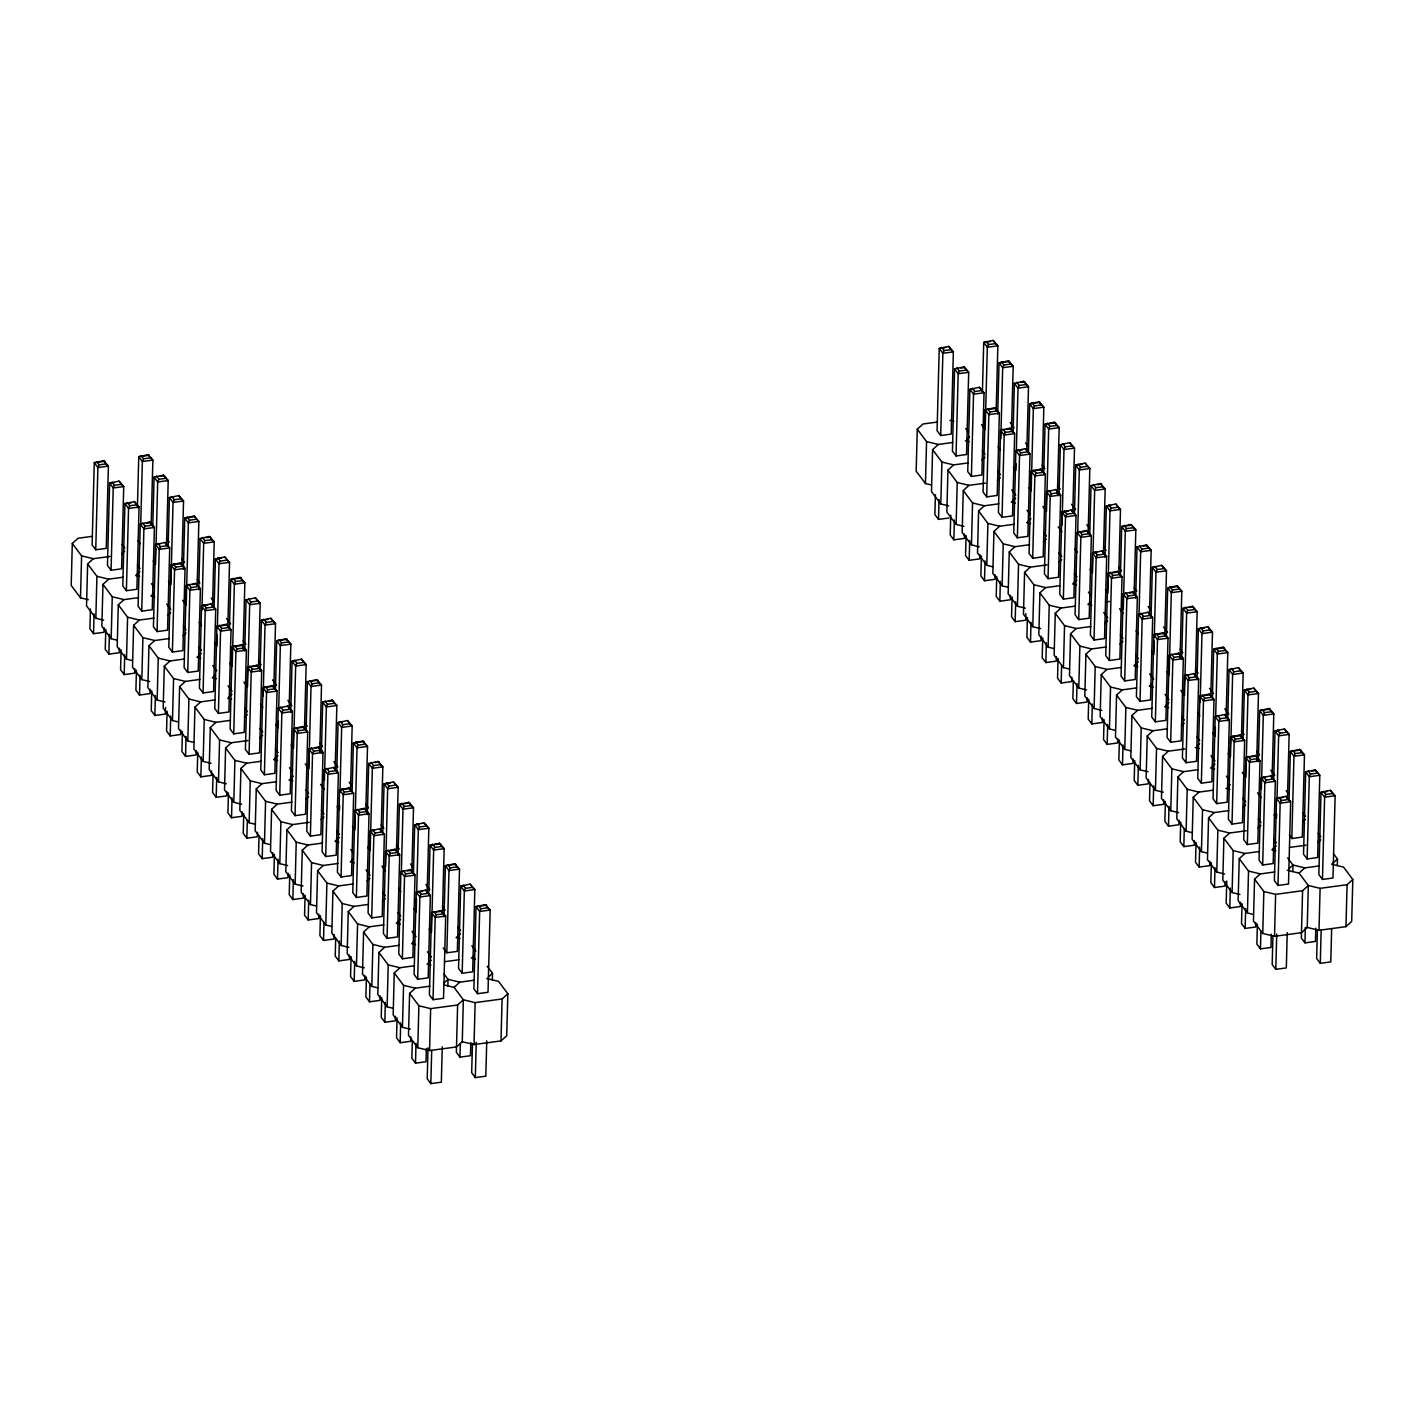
<?xml version="1.0" encoding="UTF-8"?>
<svg xmlns="http://www.w3.org/2000/svg" width="1424" height="1424" viewBox="0 0 1424 1424"><rect width="100%" height="100%" fill="white"/><g stroke="black" fill="none" stroke-linecap="round" stroke-linejoin="round"><path stroke-width="1.5" d="M92.56 536.296L78.035 538.254L72.304 543.47L71.2 585.424L80.492 597.813L88.341 599.718M80.492 597.813L81.595 555.876L72.304 543.47M109.951 556.464L93.361 558.706L87.629 563.922L86.526 605.859L95.835 618.265L103.667 620.152M90.442 608.974L89.926 628.856L93.539 633.68L104.041 632.256L104.166 627.842M93.539 633.68L94.055 613.815M95.746 549.789L97.9 467.535L99.093 464.847L106.088 463.904L108.402 466.129L106.248 548.365L95.746 549.789L92.115 544.947L94.269 462.711L103.667 460.682L108.402 466.129L97.9 467.535L94.269 462.711L104.771 461.287M95.835 618.265L96.921 576.311L87.629 563.922M123.212 577.201L108.705 579.159L102.955 584.374L101.869 626.311L111.161 638.717L117.053 640.141M105.768 629.426L105.251 649.308L108.883 654.132L119.385 652.708L119.491 648.294M108.883 654.132L109.399 634.267M111.072 570.241L113.226 487.987L114.418 485.299L121.414 484.356L123.728 486.581L121.574 568.817L111.072 570.241L107.459 565.399L109.612 483.163L119.011 481.134L123.728 486.581L113.226 487.987L109.612 483.163L113.813 482.594M111.161 638.717L112.265 596.763L102.955 584.374M138.555 597.653L124.03 599.611L118.299 604.826L117.195 646.763L126.487 659.17L132.379 660.594M121.111 649.878L120.577 669.761L124.208 674.584L134.71 673.16L134.835 668.746M124.208 674.584L124.725 654.72M126.398 590.693L128.552 508.439L129.744 505.751L136.757 504.808L139.054 507.015L136.9 589.269L126.398 590.693L122.784 585.851L124.938 503.615L134.337 501.586L139.054 507.015L128.552 508.439L124.938 503.615L131.239 502.761M126.487 659.17L127.59 617.215L118.299 604.826M153.881 618.105L139.356 620.063L133.625 625.278L132.521 667.215L141.813 679.622L149.662 681.509M137.398 507.816L138.751 456.695L148.149 454.665L152.866 460.112L151.175 524.566M136.437 670.33L135.921 690.213L139.534 695.037L150.036 693.613L150.161 689.198M140.264 524.068L138.11 606.304L141.741 611.145L152.243 609.721L154.397 527.467L149.662 522.038L140.264 524.068L143.895 528.891L141.741 611.145M140.745 523.765L142.364 461.536L143.557 458.831L150.552 457.887L152.866 460.112L142.364 461.536L138.751 456.695L149.253 455.271M139.534 695.037L140.05 675.172M141.813 679.622L142.916 637.667L133.625 625.278M169.207 638.557L154.7 640.515L148.95 645.731L147.865 687.667L157.156 700.074L165.006 701.961M152.795 526.043L154.077 477.147L163.475 475.118L168.21 480.564L166.519 545.018M151.763 690.782L151.247 710.647L154.878 715.489L165.38 714.065L165.54 707.443M155.946 548.667L155.536 564.224L153.133 561.003M156.07 544.217L157.69 481.971L158.883 479.283L165.896 478.339L168.21 480.564L157.69 481.971L154.077 477.147M154.878 715.489L155.394 695.624M157.067 631.597L159.221 549.344L160.414 546.656L167.409 545.712L169.723 547.92L167.569 630.173L157.067 631.597L153.436 626.756L155.59 544.52L165.006 542.491L169.723 547.92L159.221 549.344L155.59 544.52L159.808 543.95M157.156 700.074L158.26 658.119L148.95 645.731M184.55 659.009L170.026 660.967L164.294 666.165L163.19 708.12L172.482 720.526L178.374 721.95M168.121 546.496L169.403 497.599L178.801 495.57L183.536 501.017L181.845 565.47M167.106 711.235L166.572 731.099L170.204 735.941L180.706 734.517L180.83 730.103M170.204 735.941L170.72 716.058M172.393 652.05L174.547 569.796L175.739 567.108L182.753 566.165L185.049 568.372L182.895 650.626L172.393 652.05L168.78 647.208L170.933 564.972L180.332 562.943L185.049 568.372L174.547 569.796L170.933 564.972L181.435 563.548M172.482 720.526L173.586 678.572L164.294 666.165M199.876 679.444L185.351 681.42L179.62 686.617L178.516 728.572L187.808 740.978L193.7 742.385M183.393 569.173L184.746 518.051L194.145 516.022L198.862 521.469L197.171 585.923M182.432 731.687L181.916 751.552L185.529 756.393L196.031 754.969L196.156 750.555M186.259 585.424L184.105 667.66L187.737 672.484L198.239 671.078L200.392 588.824L195.658 583.395L186.259 585.424L189.89 590.248L187.737 672.484M186.259 602.904L188.36 522.875L189.552 520.187L196.548 519.244L198.862 521.469L188.36 522.875L184.746 518.051L193.148 516.912M185.529 756.393L186.046 736.511M187.808 740.978L188.911 699.024L179.62 686.617M215.202 699.896L200.695 701.872L194.946 707.069L193.86 749.024L203.151 761.431L211.001 763.317M198.737 589.625L200.072 538.503L209.47 536.474L214.205 541.903L212.514 606.375M197.758 752.139L197.242 772.004L200.855 776.845L211.375 775.421L211.482 771.007M201.941 610.024L203.685 543.327L204.878 540.639L211.891 539.696L214.205 541.903L203.685 543.327L200.072 538.503M200.855 776.845L201.389 756.963M203.062 692.936L205.216 610.7L206.409 608.012L213.404 607.051L215.718 609.276L213.564 691.53L203.062 692.936L199.431 688.112L201.585 605.876L211.001 603.829L215.718 609.276L205.216 610.7L201.585 605.876L207.904 605.022M203.151 761.431L204.237 719.476L194.946 707.069M230.528 720.348L216.021 722.324L210.289 727.522L209.186 769.476L218.477 781.865L226.327 783.77M214.116 607.852L215.398 558.956L224.796 556.926L229.531 562.355L227.84 626.827M213.03 774.798L212.568 792.456L216.199 797.298L226.701 795.874L226.808 791.459M217.16 634.908L216.875 646.033L214.454 642.811M217.338 628.251L219.029 563.779L220.222 561.092L227.217 560.148L229.531 562.355L219.029 563.779L215.398 558.956L221.699 558.101M216.199 797.298L216.715 777.415M218.388 713.388L220.542 631.152L221.735 628.465L228.748 627.503L231.044 629.728L228.89 711.982L218.388 713.388L214.775 708.565L216.929 626.311L226.327 624.282L231.044 629.728L220.542 631.152L216.929 626.311L227.431 624.905M218.477 781.865L219.581 739.928L210.289 727.522M247.936 740.516L231.347 742.776L225.615 747.974L224.511 789.928L233.803 802.317L241.653 804.222M229.46 628.304L230.741 579.408L240.14 577.379L244.857 582.808L243.112 649.504M228.427 793.043L227.911 812.908L231.525 817.732L242.027 816.326L242.151 811.911M231.525 817.732L232.041 797.867M233.732 733.841L235.886 651.605L237.06 648.899L244.074 647.956L246.388 650.181L244.234 732.417L233.732 733.841L230.101 729.017L232.254 646.763L241.653 644.734L246.388 650.181L235.886 651.605L232.254 646.763L242.756 645.357M233.803 802.317L234.907 760.38L225.615 747.974M261.197 761.253L246.672 763.211L240.941 768.426L239.837 810.381L249.147 822.769L255.021 824.193M244.732 650.982L246.067 599.86L255.466 597.831L260.183 603.26L258.509 667.731M243.753 813.496L243.237 833.36L246.85 838.184L257.37 836.778L257.477 832.364M246.85 838.184L247.313 820.527M249.058 754.293L251.211 672.057L252.404 669.351L259.399 668.408L261.713 670.633L259.56 752.869L249.058 754.293L245.426 749.469L247.58 667.215L256.996 665.186L261.713 670.633L251.211 672.057L247.58 667.215L258.1 665.809M249.147 822.769L250.232 780.833L240.941 768.426M276.523 781.705L262.016 783.663L256.267 788.878L255.181 830.833L264.472 843.222L270.364 844.646M260.058 671.434L261.393 620.312L270.791 618.283L275.526 623.712L273.835 688.184M259.026 836.155L258.563 853.813L262.194 858.636L272.696 857.23L272.803 852.798M263.155 696.265L265.024 625.136L266.217 622.448L273.212 621.487L275.526 623.712L265.024 625.136L261.393 620.312L267.694 619.458M262.194 858.636L262.71 838.772M264.383 774.745L266.537 692.509L267.73 689.803L274.725 688.86L277.039 691.085L274.885 773.321L264.383 774.745L260.77 769.921L262.924 687.667L272.322 685.638L277.039 691.085L266.537 692.509L262.924 687.667L273.426 686.243M264.472 843.222L265.576 801.285L256.267 788.878M291.867 802.157L277.342 804.115L271.61 809.33L270.507 851.285L279.798 863.674L287.648 865.578M275.455 689.661L276.719 640.764L286.135 638.717L290.852 644.164L289.161 708.636M274.423 854.4L273.906 874.265L277.52 879.089L288.022 877.665L288.146 873.25M278.25 708.12L276.096 790.373L279.709 795.197L290.229 793.773L292.383 711.537L287.648 706.09L278.25 708.12L281.863 712.961L279.709 795.197M278.374 721.167L278.196 727.824L275.775 724.602M278.712 707.817L280.35 645.588L281.543 642.9L288.538 641.939L290.852 644.164L280.35 645.588L276.719 640.764L287.239 639.34M277.52 879.089L278.036 859.224M279.798 863.674L280.902 821.737L271.61 809.33M309.275 822.324L292.668 824.567L286.936 829.783L285.832 871.737L295.142 884.126L302.992 886.031M290.727 712.338L292.062 661.199L301.461 659.17L306.178 664.616L304.505 729.07M289.748 874.852L289.232 894.717L292.846 899.541L303.365 898.117L303.472 893.702M293.575 728.572L291.422 810.826L295.053 815.649L305.555 814.225L307.709 731.989L302.974 726.543L293.575 728.572L297.207 733.413L295.053 815.649M292.846 899.541L293.38 879.676M295.142 884.126L296.228 842.189L286.936 829.783M322.518 843.061L308.011 845.019L302.262 850.235L301.176 892.172L310.468 904.578L316.359 906.002M306.107 730.565L307.388 681.651L316.787 679.622L321.521 685.069L319.777 751.747M305.074 895.287L304.558 915.169L308.189 919.993L318.691 918.569L318.798 914.155M308.919 749.024L306.765 831.26L310.379 836.102L320.881 834.678L323.034 752.442L318.317 746.995L308.919 749.024L312.532 753.848L310.379 836.102M308.189 919.993L308.705 900.128M310.468 904.578L311.571 862.624L302.262 850.235M337.862 863.514L323.337 865.472L317.605 870.687L316.502 912.624L325.793 925.03L331.685 926.454M321.379 753.225L322.714 702.103L332.13 700.074L336.847 705.521L335.156 769.975M320.418 915.739L319.902 935.621L323.515 940.445L334.017 939.021L334.142 934.607M324.423 780.299L326.345 706.945L327.538 704.239L334.533 703.296L336.847 705.521L326.345 706.945L322.714 702.103M323.515 940.445L323.978 922.788M325.704 856.554L327.858 774.3L329.051 771.612L336.064 770.669L338.378 772.894L336.224 855.13L325.704 856.554L322.091 851.712L324.245 769.476L333.643 767.447L338.378 772.894L327.858 774.3L324.245 769.476L328.446 768.907M325.793 925.03L326.897 883.076L317.605 870.687M353.188 883.966L338.663 885.924L332.931 891.139L331.828 933.076L341.137 945.483L348.969 947.369M336.776 771.47L338.058 722.555L347.456 720.526L352.173 725.973L350.5 790.427M335.69 938.398L335.227 956.074L338.841 960.897L349.343 959.473L349.467 955.059M339.642 805.183L339.517 809.633L337.114 806.411M339.98 791.851L341.671 727.397L342.864 724.691L349.877 723.748L352.173 725.973L341.671 727.397L338.058 722.555L342.258 721.986M338.841 960.897L339.375 941.033M341.048 877.006L343.202 794.752L344.394 792.064L351.39 791.121L353.704 793.328L351.55 875.582L341.048 877.006L337.417 872.164L339.571 789.928L348.969 787.899L353.704 793.328L343.202 794.752L339.571 789.928L350.073 788.504M341.137 945.483L342.223 903.528L332.931 891.139M368.513 904.418L354.006 906.376L348.257 911.591L347.171 953.528L356.463 965.935L364.313 967.822M352.102 791.904L353.383 743.008L362.782 740.978L367.517 746.425L365.826 810.879M351.069 956.643L350.553 976.526L354.184 981.35L364.686 979.926L364.793 975.511M355.252 814.528L354.861 830.085L352.44 826.863M355.377 810.078L357.015 747.849L358.189 745.144L365.203 744.2L367.517 746.425L357.015 747.849L353.383 743.008L363.885 741.584M354.184 981.35L354.701 961.485M356.374 897.458L358.528 815.204L359.72 812.517L366.716 811.573L369.03 813.78L366.876 896.034L356.374 897.458L352.76 892.617L354.914 810.381L364.313 808.351L369.03 813.78L358.528 815.204L354.914 810.381L365.416 808.957M356.463 965.935L357.566 923.98L348.257 911.591M383.857 924.87L369.332 926.828L363.601 932.044L362.497 973.98L371.789 986.387L377.68 987.811M367.374 814.581L368.709 763.46L378.125 761.431L382.842 766.877L381.151 831.331M366.413 977.095L365.879 996.96L369.51 1001.802L380.012 1000.378L380.137 995.963M369.51 1001.802L369.973 984.144M371.7 917.91L373.853 835.657L375.046 832.969L382.059 832.025L384.373 834.233L382.219 916.486L371.7 917.91L368.086 913.069L370.24 830.833L379.638 828.804L384.373 834.233L373.853 835.657L370.24 830.833L374.441 830.263M371.789 986.387L372.892 944.432L363.601 932.044M399.183 945.322L384.658 947.28L378.926 952.496L377.823 994.433L387.132 1006.839L393.006 1008.263M382.771 832.809L384.053 783.912L393.451 781.883L398.168 787.33L396.477 851.783M381.739 997.548L381.223 1017.412L384.836 1022.254L395.338 1020.83L395.463 1016.416M385.566 851.285L383.412 933.521L387.043 938.363L397.545 936.939L399.699 854.685L394.964 849.256L385.566 851.285L389.197 856.109L387.043 938.363M385.637 866.54L387.666 788.736L388.859 786.048L395.854 785.105L398.168 787.33L387.666 788.736L384.053 783.912L390.354 783.058M384.836 1022.254L385.352 1002.371M387.132 1006.839L388.218 964.885L378.926 952.496M414.509 965.757L400.002 967.733L394.252 972.93L393.166 1014.885L402.458 1027.291L410.308 1029.178M398.044 855.486L399.379 804.364L408.777 802.335L413.512 807.782L411.821 872.236M397.065 1018L396.548 1037.865L400.18 1042.706L410.682 1041.282L410.788 1036.868M400.909 871.737L398.756 953.973L402.369 958.797L412.871 957.391L415.025 875.137L410.308 869.708L400.909 871.737L404.523 876.561L402.369 958.797M401.319 873.66L402.992 809.188L404.185 806.5L411.198 805.557L413.512 807.782L402.992 809.188L399.379 804.364L409.881 802.94M400.18 1042.706L400.696 1022.824M402.458 1027.291L403.562 985.337L394.252 972.93M429.852 986.209L415.327 988.185L409.596 993.382L408.492 1035.337L417.784 1047.744L429.567 1050.574L456.517 1046.925L462.266 1041.727L463.352 999.773L454.06 987.366L444.252 984.999M413.423 873.713L414.704 824.816L424.103 822.787L428.838 828.216L427.147 892.688M412.337 1040.659L411.874 1058.317L415.505 1063.158L426.007 1061.734L426.363 1048.491M416.52 898.544L416.182 911.894L413.761 908.672M416.698 891.887L418.336 829.64L419.528 826.952L426.524 826.009L428.838 828.216L418.336 829.64L414.704 824.816L418.905 824.247M415.505 1063.158L416.022 1043.276M417.695 979.249L419.849 897.013L421.041 894.325L428.054 893.364L430.351 895.589L428.197 977.843L417.695 979.249L414.081 974.425L416.235 892.189L425.634 890.142L430.351 895.589L419.849 897.013L416.235 892.189L422.536 891.335M417.784 1047.744L418.887 1005.789L409.596 993.382M428.766 894.165L430.048 845.269L439.446 843.239L444.163 848.668L442.472 913.14M428.019 1047.868L427.218 1078.769L430.831 1083.611L441.333 1082.187L442.259 1046.854M429.567 1050.574L430.653 1008.637L418.887 1005.789M430.831 1083.611L431.703 1050.485M433.038 999.701L435.192 917.465L436.367 914.778L443.38 913.816L445.694 916.041L443.54 998.295L433.038 999.701L429.407 994.878L431.561 912.624L440.959 910.595L445.694 916.041L435.192 917.465L431.561 912.624L442.063 911.218M444.039 916.842L445.374 865.721L454.772 863.692L459.507 869.121L457.353 951.374L446.833 952.798L443.22 947.957M446.833 952.798L448.987 870.545L450.18 867.857L457.193 866.913L459.507 869.121L448.987 870.545L445.374 865.721L455.876 864.297M447.848 985.942L448.026 979.32L444.039 974.016M486.759 978.519L498.542 981.367L507.834 993.756L502.085 998.972L475.135 1002.621L463.352 999.773L457.62 1004.988L456.356 1052.3L459.97 1057.142L470.472 1055.718L470.828 1042.475M459.97 1057.142L460.326 1043.899M462.177 973.251L464.331 890.997L465.523 888.309L472.519 887.366L474.833 889.573L472.679 971.827L462.177 973.251L458.546 968.409L460.7 886.173L470.098 884.144L474.833 889.573L464.331 890.997L460.7 886.173L464.9 885.603M472.43 1044.059L471.682 1072.753L475.313 1077.594L485.815 1076.17L486.741 1040.837M507.834 993.756L506.73 1035.711L500.999 1040.926L474.032 1044.557L475.135 1002.621M475.313 1077.594L476.239 1042.261M477.503 993.685L479.657 911.449L480.849 908.761L487.845 907.8L490.159 910.025L488.005 992.279L477.503 993.685L473.889 988.861L476.043 906.625L485.442 904.596L490.159 910.025L479.657 911.449L476.043 906.625L486.545 905.201M492.33 979.926L492.49 973.304L487.186 966.22M500.999 1040.926L502.085 998.972M937.526 422.02L923.001 423.996L917.27 429.194L916.166 471.148L925.458 483.537L931.349 484.961M925.458 483.537L926.561 441.6L917.27 429.194M952.852 442.472L938.345 444.448L932.595 449.646L931.51 491.6L940.801 503.989L948.651 505.894M935.408 494.715L934.892 514.58L938.523 519.404L949.025 517.998M938.523 519.404L939.039 499.539M940.712 435.513L942.866 353.277L944.059 350.571L951.054 349.628L953.368 351.853L951.214 434.089L940.712 435.513L937.081 430.689L939.235 348.435L948.651 346.406L953.368 351.853L942.866 353.277L939.235 348.435L945.554 347.581M940.801 503.989L941.905 462.052L932.595 449.646M968.195 462.925L953.671 464.883L947.939 470.098L946.835 512.053L956.127 524.441L963.977 526.346M950.751 515.168L950.217 535.032L953.849 539.856L964.351 538.45L964.475 534.036M954.578 368.887L952.425 451.141L956.038 455.965L966.54 454.541L968.694 372.305L963.977 366.858L954.578 368.887L958.192 373.729L956.038 455.965M953.849 539.856L954.365 519.991M956.127 524.441L957.231 482.505L947.939 470.098M985.586 483.092L968.996 485.335L963.265 490.55L962.161 532.505L971.453 544.894L979.303 546.798M966.077 535.62L965.561 555.485L969.174 560.308L979.676 558.884L979.801 554.47M969.174 560.308L969.691 540.444M971.382 476.417L973.535 394.181L974.71 391.475L981.723 390.532L984.037 392.757L981.884 474.993L971.382 476.417L967.75 471.593L969.904 389.339L979.303 387.31L984.037 392.757L973.535 394.181L969.904 389.339L974.105 388.77M971.453 544.894L972.556 502.957L963.265 490.55M998.847 503.829L984.34 505.787L978.591 511.002L977.505 552.957L986.796 565.346L992.67 566.77M982.435 391.333L983.717 342.419L993.115 340.389L997.85 345.836L996.159 410.308M981.403 556.072L980.887 575.937L984.5 580.761L995.02 579.337L995.127 574.922M985.23 409.792L983.076 492.045L986.707 496.869L997.209 495.445L999.363 413.209L994.646 407.762L985.23 409.792L988.861 414.633L986.707 496.869M984.5 580.761L985.034 560.896M986.796 565.346L987.882 523.409L978.591 511.002M1014.173 524.281L999.666 526.239L993.934 531.455L992.831 573.409L1002.122 585.798L1008.014 587.222M997.708 414.01L999.043 362.871L1008.441 360.842L1013.176 366.288L1011.485 430.742M996.747 576.506L996.213 596.389L999.844 601.213L1010.346 599.789L1010.453 595.374M1000.574 430.244L998.42 512.498L1002.033 517.321L1012.535 515.897L1014.689 433.661L1009.972 428.215L1000.574 430.244L1004.187 435.068L1002.033 517.321M1000.805 438.841L1002.674 367.712L1003.867 365.007L1010.862 364.063L1013.176 366.288L1002.674 367.712L999.043 362.871L1009.545 361.465M999.844 601.213L1000.36 581.348M1002.122 585.798L1003.226 543.843L993.934 531.455M1029.516 544.733L1014.992 546.691L1009.26 551.907L1008.156 593.844L1017.448 606.25L1025.298 608.137M1013.105 432.237L1014.386 383.323L1023.785 381.294L1028.502 386.741L1026.811 451.194M1012.072 596.959L1011.556 616.841L1015.17 621.665L1025.672 620.241L1025.85 613.619M1016.024 463.743L1015.846 470.401L1013.425 467.179M1016.362 450.393L1018 388.165L1019.192 385.459L1026.188 384.516L1028.502 386.741L1018 388.165L1014.386 383.323M1015.17 621.665L1015.686 601.8M1017.377 537.774L1019.531 455.52L1020.705 452.832L1027.719 451.889L1030.033 454.114L1027.879 536.35L1017.377 537.774L1013.746 532.932L1015.899 450.696L1025.298 448.667L1030.033 454.114L1019.531 455.52L1015.899 450.696L1022.201 449.842M1017.448 606.25L1018.552 564.296L1009.26 551.907M1046.925 564.901L1030.317 567.144L1024.586 572.359L1023.482 614.296L1032.792 626.702L1040.641 628.589M1028.431 452.69L1029.712 403.775L1039.111 401.746L1043.828 407.193L1042.154 471.647M1027.398 617.411L1026.882 637.293L1030.495 642.117L1041.015 640.693L1041.122 636.279M1030.495 642.117L1031.029 622.252M1032.703 558.226L1034.856 475.972L1036.049 473.284L1043.044 472.341L1045.358 474.566L1043.205 556.802L1032.703 558.226L1029.071 553.384L1031.225 471.148L1040.641 469.119L1045.358 474.566L1034.856 475.972L1031.225 471.148L1041.745 469.724M1032.792 626.702L1033.877 584.748L1024.586 572.359M1060.168 585.638L1045.661 587.596L1039.912 592.811L1038.826 634.748L1048.117 647.155L1054.009 648.579M1043.756 473.124L1045.038 424.227L1054.436 422.198L1059.171 427.645L1057.427 494.324M1042.724 637.863L1042.208 657.746L1045.839 662.569L1056.341 661.145L1056.448 656.731M1045.839 662.569L1046.355 642.705M1048.028 578.678L1050.182 496.424L1051.375 493.736L1058.37 492.793L1060.684 495L1058.53 577.254L1048.028 578.678L1044.415 573.836L1046.569 491.6L1055.967 489.571L1060.684 495L1050.182 496.424L1046.569 491.6L1050.77 491.031M1048.117 647.155L1049.221 605.2L1039.912 592.811M1075.512 606.09L1060.987 608.048L1055.255 613.263L1054.152 655.2L1063.443 667.607L1069.335 669.031M1059.029 495.801L1060.364 444.68L1069.78 442.65L1074.497 448.097L1072.806 512.551M1058.068 658.315L1057.551 678.18L1061.165 683.022L1071.667 681.598L1071.791 677.183M1062.019 525.082L1063.995 449.521L1065.188 446.816L1072.183 445.872L1074.497 448.097L1063.995 449.521L1060.364 444.68M1061.165 683.022L1061.628 665.364M1063.354 599.13L1065.508 516.876L1066.701 514.189L1073.714 513.245L1076.028 515.452L1073.874 597.706L1063.354 599.13L1059.741 594.289L1061.895 512.053L1071.293 510.023L1076.028 515.452L1065.508 516.876L1061.895 512.053L1068.196 511.198M1063.443 667.607L1064.547 625.652L1055.255 613.263M1090.837 626.542L1076.313 628.5L1070.581 633.716L1069.477 675.652L1078.787 688.059L1086.637 689.946M1074.426 514.028L1075.707 465.132L1085.106 463.103L1089.823 468.549L1088.15 533.003M1073.34 680.975L1072.877 698.632L1076.491 703.474L1087.01 702.05L1087.117 697.635M1077.701 532.202L1079.321 469.956L1080.513 467.268L1087.527 466.324L1089.823 468.549L1079.321 469.956L1075.707 465.132L1082.009 464.277M1076.491 703.474L1077.025 683.609M1078.698 619.582L1080.852 537.329L1082.044 534.641L1089.04 533.697L1091.354 535.905L1089.2 618.158L1078.698 619.582L1075.067 614.741L1077.22 532.505L1086.619 530.476L1091.354 535.905L1080.852 537.329L1077.22 532.505L1087.722 531.081M1078.787 688.059L1079.873 646.104L1070.581 633.716M1106.163 646.977L1091.656 648.952L1085.907 654.15L1084.821 696.105L1094.113 708.511L1101.962 710.398M1089.752 534.481L1091.033 485.584L1100.432 483.555L1105.166 489.002L1103.475 553.455M1088.719 699.22L1088.203 719.084L1091.834 723.926L1102.336 722.502L1102.443 718.088M1092.902 557.104L1092.511 572.662L1090.09 569.44M1093.027 552.654L1094.664 490.408L1095.839 487.72L1102.852 486.777L1105.166 489.002L1094.664 490.408L1091.033 485.584M1091.834 723.926L1092.35 704.043M1094.024 640.035L1096.177 557.781L1097.37 555.093L1104.365 554.15L1106.679 556.357L1104.526 638.611L1094.024 640.035L1090.41 635.193L1092.564 552.957L1101.962 550.928L1106.679 556.357L1096.177 557.781L1092.564 552.957L1096.765 552.387M1094.113 708.511L1095.216 666.557L1085.907 654.15M1121.507 667.429L1106.982 669.405L1101.25 674.602L1100.147 716.557L1109.438 728.963L1115.33 730.37M1105.024 557.158L1106.359 506.036L1115.775 504.007L1120.492 509.454L1118.801 573.908M1104.063 719.672L1103.547 739.537L1107.16 744.378L1117.662 742.954L1117.787 738.54M1107.89 573.409L1105.736 655.645L1109.349 660.469L1119.869 659.063L1122.023 576.809L1117.288 571.38L1107.89 573.409L1111.503 578.233L1109.349 660.469M1107.16 744.378L1107.676 724.496M1109.438 728.963L1110.542 687.009L1101.25 674.602M1136.833 687.881L1122.308 689.857L1116.576 695.054L1115.473 737.009L1124.782 749.416L1130.656 750.822M1120.421 575.385L1121.703 526.488L1131.101 524.459L1135.818 529.888L1134.198 592.135M1119.389 740.124L1118.872 759.989L1122.486 764.83L1132.988 763.406L1133.112 758.992M1123.216 593.861L1121.062 676.097L1124.693 680.921L1135.195 679.515L1137.349 597.261L1132.614 591.814L1123.216 593.861L1126.847 598.685L1124.693 680.921M1123.287 609.116L1125.316 531.312L1126.509 528.624L1133.522 527.681L1135.818 529.888L1125.316 531.312L1121.703 526.488L1130.104 525.349M1122.486 764.83L1123.02 744.948M1124.782 749.416L1125.868 707.461L1116.576 695.054M1152.158 708.333L1137.651 710.309L1131.902 715.507L1130.816 757.461L1140.108 769.85L1147.958 771.755M1135.693 598.062L1137.028 546.941L1146.427 544.911L1151.162 550.34L1149.471 614.812M1134.714 760.576L1134.198 780.441L1137.829 785.283L1148.331 783.859L1148.438 779.444M1138.969 616.236L1140.66 551.764L1141.834 549.077L1148.848 548.133L1151.162 550.34L1140.66 551.764L1137.028 546.941M1137.829 785.283L1138.346 765.4M1140.019 701.373L1142.173 619.137L1143.365 616.45L1150.361 615.488L1152.675 617.713L1150.521 699.949L1140.019 701.373L1136.405 696.55L1138.559 614.296L1147.958 612.267L1152.675 617.713L1142.173 619.137L1138.559 614.296L1142.76 613.744M1140.108 769.85L1141.211 727.913L1131.902 715.507M1167.502 728.785L1152.977 730.761L1147.246 735.959L1146.142 777.913L1155.434 790.302L1163.283 792.207M1151.073 616.289L1152.354 567.393L1161.77 565.364L1166.487 570.793L1164.796 635.264M1149.987 783.236L1149.524 800.893L1153.155 805.717L1163.657 804.311L1163.782 799.896M1154.17 641.12L1153.832 654.47L1151.411 651.249M1154.294 636.688L1155.985 572.217L1157.178 569.529L1164.173 568.585L1166.487 570.793L1155.985 572.217L1152.354 567.393L1156.555 566.823M1153.155 805.717L1153.671 785.852M1155.345 721.826L1157.498 639.59L1158.691 636.884L1165.704 635.941L1168.018 638.166L1165.864 720.402L1155.345 721.826L1151.731 717.002L1153.885 634.748L1163.283 632.719L1168.018 638.166L1157.498 639.59L1153.885 634.748L1164.387 633.342M1155.434 790.302L1156.537 748.365L1147.246 735.959M1184.893 748.953L1168.303 751.196L1162.571 756.411L1161.468 798.366L1170.777 810.754L1178.609 812.659M1166.416 636.742L1167.698 587.845L1177.096 585.816L1181.813 591.245L1180.069 657.941M1165.384 801.481L1164.868 821.345L1168.481 826.169L1178.983 824.763L1179.108 820.349M1169.211 655.2L1167.057 737.454L1170.688 742.278L1181.19 740.854L1183.344 658.618L1178.609 653.171L1169.211 655.2L1172.842 660.042L1170.688 742.278M1168.481 826.169L1168.997 806.304M1170.777 810.754L1171.863 768.818L1162.571 756.411M1198.154 769.69L1183.647 771.648L1177.897 776.863L1176.811 818.818L1186.103 831.207L1191.995 832.631M1181.689 659.419L1183.024 608.297L1192.422 606.268L1197.157 611.697L1195.466 676.169M1180.71 821.933L1180.193 841.798L1183.825 846.621L1194.327 845.215L1194.433 840.783M1183.825 846.621L1184.287 828.964M1186.014 762.73L1188.168 680.494L1189.36 677.788L1196.356 676.845L1198.67 679.07L1196.516 761.306L1186.014 762.73L1182.401 757.906L1184.554 675.652L1193.953 673.623L1198.67 679.07L1188.168 680.494L1184.554 675.652L1188.755 675.083M1186.103 831.207L1187.207 789.27L1177.897 776.863M1213.497 790.142L1198.972 792.1L1193.241 797.315L1192.137 839.27L1201.429 851.659L1207.321 853.083M1197.014 679.871L1198.349 628.749L1207.748 626.702L1212.483 632.149L1210.792 696.621M1196.053 842.385L1195.519 862.25L1199.15 867.074L1209.652 865.65L1209.777 861.235M1200.165 702.477L1201.981 633.573L1203.173 630.885L1210.169 629.924L1212.483 632.149L1201.981 633.573L1198.349 628.749L1204.651 627.895M1199.15 867.074L1199.667 847.209M1201.34 783.182L1203.494 700.946L1204.686 698.241L1211.699 697.297L1213.996 699.522L1211.842 781.758L1201.34 783.182L1197.726 778.358L1199.88 696.105L1209.279 694.075L1213.996 699.522L1203.494 700.946L1199.88 696.105L1210.382 694.681M1201.429 851.659L1202.532 809.722L1193.241 797.315M1228.823 810.594L1214.298 812.552L1208.567 817.768L1207.463 859.722L1216.755 872.111L1224.604 874.016M1212.411 698.098L1213.693 649.184L1223.091 647.155L1227.808 652.601L1226.117 717.055M1211.379 862.819L1210.863 882.702L1214.476 887.526L1224.978 886.102L1225.103 881.687M1215.206 716.557L1213.052 798.811L1216.683 803.634L1227.185 802.21L1229.339 719.974L1224.604 714.528L1215.206 716.557L1218.837 721.398L1216.683 803.634M1215.384 727.379L1215.153 736.261L1212.732 733.04M1215.687 716.254L1217.306 654.025L1218.499 651.338L1225.494 650.376L1227.808 652.601L1217.306 654.025L1213.693 649.184L1224.195 647.778M1214.476 887.526L1214.992 867.661M1216.755 872.111L1217.858 830.174L1208.567 817.768M1246.231 830.762L1229.642 833.004L1223.892 838.22L1222.807 880.157L1232.098 892.563L1239.948 894.468M1227.684 720.775L1229.019 669.636L1238.417 667.607L1243.152 673.054L1241.461 737.507M1226.776 881.064L1226.189 903.154L1229.82 907.978L1240.322 906.554L1240.429 902.14M1229.82 907.978L1230.336 888.113M1232.009 824.087L1234.163 741.833L1235.356 739.145L1242.351 738.202L1244.665 740.427L1242.511 822.663L1232.009 824.087L1228.378 819.245L1230.532 737.009L1239.948 734.98L1244.665 740.427L1234.163 741.833L1230.532 737.009L1241.052 735.585M1232.098 892.563L1233.184 850.609L1223.892 838.22M1259.492 851.499L1244.968 853.457L1239.236 858.672L1238.132 900.609L1247.424 913.015L1253.316 914.439M1243.063 739.003L1244.345 690.088L1253.743 688.059L1258.478 693.506L1256.733 760.185M1242.048 903.724L1241.514 923.606L1245.146 928.43L1255.648 927.006L1255.772 922.592M1245.146 928.43L1245.662 908.565M1247.335 844.539L1249.489 762.285L1250.681 759.597L1257.695 758.654L1259.991 760.879L1257.837 843.115L1247.335 844.539L1243.722 839.697L1245.875 757.461L1255.274 755.432L1259.991 760.879L1249.489 762.285L1245.875 757.461L1256.377 756.037M1247.424 913.015L1248.528 871.061L1239.236 858.672M1274.818 871.951L1260.293 873.909L1254.562 879.124L1253.458 921.061L1262.75 933.468L1274.533 936.316L1301.5 932.667L1307.232 927.451L1308.336 885.497L1299.026 873.108L1287.26 870.26M1258.335 761.662L1259.688 710.54L1269.087 708.511L1273.804 713.958L1272.113 778.412M1257.374 924.176L1256.858 944.059L1260.471 948.882L1270.973 947.458L1271.329 934.215M1261.379 788.736L1263.302 715.382L1264.494 712.676L1271.49 711.733L1273.804 713.958L1263.302 715.382L1259.688 710.54L1270.19 709.116M1260.471 948.882L1260.934 931.225M1262.679 864.991L1264.832 782.737L1266.007 780.049L1273.02 779.106L1275.334 781.313L1273.181 863.567L1262.679 864.991L1259.047 860.149L1261.201 777.913L1270.6 775.884L1275.334 781.313L1264.832 782.737L1261.201 777.913L1265.402 777.344M1262.75 933.468L1263.853 891.513L1254.562 879.124M1273.732 779.889L1275.014 730.993L1284.412 728.963L1289.147 734.41L1287.456 798.864M1272.931 935.799L1272.184 964.511L1275.797 969.335L1286.317 967.911L1287.243 932.595M1276.598 813.62L1276.474 818.07L1274.071 814.848M1276.954 800.288L1278.627 735.834L1279.82 733.129L1286.833 732.185L1289.147 734.41L1278.627 735.834L1275.014 730.993L1279.215 730.423M1274.533 936.316L1275.619 894.361L1263.853 891.513M1275.797 969.335L1276.723 934.002M1278.004 885.443L1280.158 803.189L1281.351 800.502L1288.346 799.558L1290.66 801.765L1288.506 884.019L1278.004 885.443L1274.373 880.602L1276.527 798.366L1285.943 796.336L1290.66 801.765L1280.158 803.189L1276.527 798.366L1282.846 797.511M1289.058 800.341L1290.34 751.445L1299.738 749.416L1304.473 754.862L1302.319 837.098L1291.817 838.522L1289.396 835.301M1291.817 838.522L1293.971 756.269L1295.164 753.581L1302.159 752.637L1304.473 754.862L1293.971 756.269L1290.34 751.445L1300.842 750.021M1292.832 871.684L1292.992 865.044L1287.688 857.96M1333.487 853.724L1337.474 859.046L1331.725 864.243L1343.508 867.091L1352.8 879.498L1347.068 884.696L1320.101 888.345L1308.336 885.497L1302.586 890.712L1301.322 938.042L1304.954 942.866L1315.456 941.442L1315.794 928.199M1305.683 771.897L1303.53 854.133L1307.143 858.975L1317.645 857.551L1319.799 775.315L1315.082 769.868L1305.683 771.897L1309.297 776.721L1307.143 858.975M1304.954 942.866L1305.345 927.416M1317.414 929.783L1316.648 958.494L1320.279 963.318L1330.781 961.894L1331.654 928.786M1352.8 879.498L1351.696 921.435L1345.965 926.65L1318.998 930.299L1320.101 888.345M1320.279 963.318L1321.152 930.21M1322.469 879.427L1324.623 797.173L1325.815 794.485L1332.828 793.542L1335.125 795.767L1332.971 878.003L1322.469 879.427L1318.855 874.585L1321.009 792.349L1330.408 790.32L1335.125 795.767L1324.623 797.173L1321.009 792.349L1327.31 791.495M1337.296 865.667L1337.474 859.046M1345.965 926.65L1347.068 884.696M152.083 525.26L145.07 526.204L143.895 528.891L154.397 527.467L149.662 522.038M173.603 497.029L169.403 497.599L173.034 502.423L183.536 501.017L181.222 498.792L174.226 499.735L173.034 502.423L170.88 584.677L168.459 581.455M198.078 586.599L191.065 587.56L189.89 590.248L200.392 588.824L195.658 583.395M241.243 577.984L230.741 579.408L234.355 584.232L244.857 582.808L242.543 580.6L235.547 581.544L234.355 584.232L232.201 666.485L229.78 663.264M246.067 599.86L249.681 604.684L260.183 603.26L257.886 601.053L250.873 601.996L249.681 604.684L247.527 686.938L243.913 682.096M296.263 660.647L292.062 661.199L295.676 666.04L306.178 664.616L303.882 662.391L296.868 663.353L295.676 666.04L293.522 748.276L291.119 745.055M290.069 709.312L283.056 710.256L281.863 712.961L292.383 711.537L287.648 706.09M307.388 681.651L311.019 686.493L321.521 685.069L319.207 682.844L312.194 683.787L311.019 686.493L308.866 768.729L305.234 763.905M305.395 729.764L298.399 730.708L297.207 733.413L307.709 731.989L302.974 726.543M320.72 750.217L313.725 751.16L312.532 753.848L323.034 752.442L318.317 746.995M368.709 763.46L372.34 768.284L382.842 766.877L380.528 764.652L373.533 765.596L372.34 768.284L370.187 850.537L367.766 847.316M397.385 852.478L390.39 853.421L389.197 856.109L399.699 854.685L394.964 849.256M412.711 872.912L405.715 873.873L404.523 876.561L415.025 875.137L410.308 869.708M440.55 843.845L430.048 845.269L433.661 850.092L444.163 848.668L441.849 846.461L434.854 847.405L433.661 850.092L431.508 932.346L429.087 929.124M966.398 370.08L959.384 371.023L958.192 373.729L968.694 372.305L963.977 366.858M990.018 341.582L983.717 342.419L987.33 347.26L997.85 345.836L995.536 343.611L988.523 344.572L987.33 347.26L985.177 429.496L981.563 424.672M997.049 410.984L990.054 411.928L988.861 414.633L999.363 413.209L994.646 407.762M1012.393 431.436L1005.38 432.38L1004.187 435.068L1014.689 433.661L1009.972 428.215M1040.214 402.351L1029.712 403.775L1033.326 408.617L1043.828 407.193L1041.531 404.968L1034.518 405.911L1033.326 408.617L1031.172 490.853L1028.769 487.631M1055.54 422.803L1045.038 424.227L1048.669 429.069L1059.171 427.645L1056.857 425.42L1049.862 426.363L1048.669 429.069L1046.515 511.305L1042.884 506.481M1110.578 505.467L1106.359 506.036L1109.99 510.86L1120.492 509.454L1118.178 507.229L1111.183 508.172L1109.99 510.86L1107.836 593.114L1105.416 589.892M1119.709 574.584L1112.696 575.545L1111.503 578.233L1122.023 576.809L1117.288 571.38M1135.035 595.036L1128.039 595.997L1126.847 598.685L1137.349 597.261L1132.614 591.814M1178.2 586.421L1167.698 587.845L1171.311 592.669L1181.813 591.245L1179.499 589.038L1172.504 589.981L1171.311 592.669L1169.157 674.905L1166.754 671.701M1183.024 608.297L1186.637 613.121L1197.157 611.697L1194.843 609.472L1187.83 610.433L1186.637 613.121L1184.483 695.357L1180.87 690.533M1181.03 656.393L1174.035 657.336L1172.842 660.042L1183.344 658.618L1178.609 653.171M1233.22 669.066L1229.019 669.636L1232.632 674.478L1243.152 673.054L1240.838 670.829L1233.825 671.772L1232.632 674.478L1230.478 756.714L1228.075 753.492M1227.025 717.749L1220.012 718.693L1218.837 721.398L1229.339 719.974L1224.604 714.528M1244.345 690.088L1247.976 694.93L1258.478 693.506L1256.164 691.281L1249.168 692.224L1247.976 694.93L1245.822 777.166L1242.191 772.342M1317.485 773.09L1310.489 774.033L1309.297 776.721L1319.799 775.315L1315.082 769.868M121.77 553.758L124.636 551.159M139.961 571.611L135.654 575.51L139.588 576.453M153.863 593.363L150.997 595.962L154.913 596.905M167.765 615.115L170.631 612.516M183.091 635.567L185.957 632.968M201.282 653.402L196.993 657.318L200.909 658.262M215.184 675.172L212.318 677.771L216.234 678.714M229.086 696.923L231.952 694.307M244.412 717.376L247.278 714.759M259.738 737.828L262.621 735.211M277.947 755.663L273.639 759.579L277.573 760.523M290.407 778.714L293.273 776.116M305.733 799.167L308.616 796.568M321.076 819.619L323.942 817.02M339.268 837.472L334.978 841.37L338.894 842.332M353.17 859.224L350.304 861.823L354.22 862.766M367.072 880.975L369.937 878.377M382.397 901.428L385.263 898.829M400.589 919.281L396.299 923.179L400.215 924.123M414.491 941.033L411.625 943.631L415.559 944.575M966.736 439.482L969.602 436.883M428.393 962.784L431.258 960.168M460.397 933.717L456.107 937.615L460.023 938.558M982.062 459.934L984.927 457.335M443.718 983.236L448.026 979.32L459.792 982.168L474.317 980.21M474.299 955.468L471.433 958.067L475.349 959.011M997.405 480.386L1000.271 477.788M454.06 987.366L459.792 982.168M488.201 977.22L492.49 973.304M1015.597 498.24L1011.289 502.138L1015.223 503.099M1028.057 521.291L1030.923 518.692M1043.4 541.743L1046.266 539.144M1058.726 562.195L1061.592 559.596M1076.918 580.049L1072.628 583.947L1076.544 584.89M1090.82 601.8L1087.954 604.399L1091.87 605.342M1104.721 623.552L1107.587 620.953M1120.047 644.004L1122.913 641.387M1138.257 661.84L1133.949 665.756L1137.865 666.699M1152.141 683.591L1149.275 686.208L1153.209 687.151M1166.042 705.361L1168.908 702.744M1181.368 725.795L1184.234 723.196M1196.712 746.247L1199.578 743.648M1214.903 764.101L1210.596 768.017L1214.53 768.96M1227.363 787.152L1230.229 784.553M1242.707 807.604L1245.573 805.005M1258.033 828.056L1260.899 825.457M1276.224 845.909L1271.935 849.808L1275.851 850.751M1302.497 822.04L1305.363 819.441M1288.702 868.96L1292.992 865.044L1304.776 867.892L1319.283 865.934M1317.841 842.492L1320.707 839.893M1299.026 873.108L1304.776 867.892M160.378 476.292L164.579 475.723M960.88 368.033L965.08 367.463M1020.688 382.469L1024.888 381.917M146.565 523.213L150.766 522.644M987.33 409.507L995.75 408.368M206.373 537.649L210.574 537.079M1006.875 429.389L1011.076 428.82M192.56 584.57L196.761 584M1097.334 484.73L1101.535 484.16M1143.33 546.086L1147.53 545.517M309.489 681.366L317.89 680.245M1109.99 573.124L1118.392 571.985M329.033 701.249L333.234 700.679M1129.517 593.007L1133.718 592.437M1105.469 602.032L1109.616 601.48M295.676 728.287L304.077 727.148M1189.325 607.443L1193.526 606.873M315.22 748.17L319.421 747.6M375.01 762.605L379.229 762.036M1175.512 654.346L1179.713 653.776M1246.445 689.803L1250.646 689.234M389.767 850.715L396.068 849.861M407.211 870.883L411.411 870.313M1311.985 771.043L1316.185 770.473M444.466 961.716L458.991 959.758M1289.432 847.44L1306.022 845.197M430.653 1008.637L457.62 1004.988M1275.619 894.361L1302.586 890.712M949.968 420.347L953.884 421.29M965.294 440.799L969.228 441.743M926.561 441.6L938.345 444.448M941.905 462.052L953.671 464.883M957.231 482.505L968.996 485.335M972.556 502.957L984.34 505.787M1026.633 522.59L1030.549 523.551M987.882 523.409L999.666 526.239M1003.226 543.843L1014.992 546.691M1018.552 564.296L1030.317 567.144M1033.877 584.748L1045.661 587.596M1049.221 605.2L1060.987 608.048M1064.547 625.652L1076.313 628.5M1079.873 646.104L1091.656 648.952M1095.216 666.557L1106.982 669.405M1110.542 687.009L1122.308 689.857M1164.601 706.66L1168.534 707.603M1125.868 707.461L1137.651 710.309M1141.211 727.913L1152.977 730.761M1195.27 747.564L1199.204 748.508M1156.537 748.365L1168.303 751.196M1171.863 768.818L1183.647 771.648M1225.939 788.451L1229.855 789.412M1187.207 789.27L1198.972 792.1M1202.532 809.722L1214.298 812.552M81.595 555.876L93.361 558.706M1217.858 830.174L1229.642 833.004M96.921 576.311L108.705 579.159M1233.184 850.609L1244.968 853.457M112.265 596.763L124.03 599.611M1248.528 871.061L1260.293 873.909M127.59 617.215L139.356 620.063M142.916 637.667L154.7 640.515M1307.232 927.451L1318.998 930.299M158.26 658.119L170.026 660.967M173.586 678.572L185.351 681.42M227.644 698.223L231.578 699.166M188.911 699.024L200.695 701.872M204.237 719.476L216.021 722.324M219.581 739.928L231.347 742.776M234.907 760.38L246.672 763.211M288.983 780.032L292.899 780.975M250.232 780.833L262.016 783.663M265.576 801.285L277.342 804.115M280.902 821.737L292.668 824.567M296.228 842.189L308.011 845.019M311.571 862.624L323.337 865.472M326.897 883.076L338.663 885.924M342.223 903.528L354.006 906.376M357.566 923.98L369.332 926.828M372.892 944.432L384.658 947.28M426.951 964.084L430.885 965.027M388.218 964.885L400.002 967.733M403.562 985.337L415.327 988.185M462.266 1041.727L474.032 1044.557M993.115 340.389L995.536 343.611M1008.441 360.842L1010.862 364.063M1023.785 381.294L1026.188 384.516M1039.111 401.746L1041.531 404.968M1054.436 422.198L1056.857 425.42M1069.78 442.65L1072.183 445.872M1085.106 463.103L1087.527 466.324M1100.432 483.555L1102.852 486.777M1115.775 504.007L1118.178 507.229M1131.101 524.459L1133.522 527.681M1146.427 544.911L1148.848 548.133M1161.77 565.364L1164.173 568.585M1177.096 585.816L1179.499 589.038M1192.422 606.268L1194.843 609.472M1207.748 626.702L1210.169 629.924M1223.091 647.155L1225.494 650.376M1238.417 667.607L1240.838 670.829M1253.743 688.059L1256.164 691.281M1269.087 708.511L1271.49 711.733M1284.412 728.963L1286.833 732.185M1299.738 749.416L1302.159 752.637M1330.408 790.32L1332.828 793.542M986.12 341.351L988.523 344.572M1001.446 361.803L1003.867 365.007M1016.772 382.237L1019.192 385.459M1032.115 402.689L1034.518 405.911M1047.441 423.142L1049.862 426.363M1062.767 443.594L1065.188 446.816M1078.093 464.046L1080.513 467.268M1093.436 484.498L1095.839 487.72M1108.762 504.95L1111.183 508.172M1124.088 525.403L1126.509 528.624M1139.431 545.855L1141.834 549.077M1154.757 566.307L1157.178 569.529M1170.083 586.759L1172.504 589.981M1185.427 607.211L1187.83 610.433M1200.752 627.664L1203.173 630.885M1216.078 648.116L1218.499 651.338M1231.422 668.568L1233.825 671.772M1246.748 689.002L1249.168 692.224M1262.073 709.455L1264.494 712.676M1277.417 729.907L1279.82 733.129M1292.743 750.359L1295.164 753.581M1308.069 770.811L1310.489 774.033M1323.412 791.263L1325.815 794.485M1010.203 422.483L1014.173 427.805M1025.529 442.935L1028.181 446.477M1042.19 465.15L1044.842 468.692M1057.516 485.602L1060.168 489.144M1071.524 504.292L1075.512 509.596M1086.85 524.744L1089.502 528.286M1103.511 546.958L1106.163 550.501M1118.837 567.411L1121.507 570.953M1134.18 587.863L1136.833 591.405M1148.171 606.535L1150.841 610.077M1163.515 626.987L1167.502 632.309M1180.176 649.219L1182.828 652.762M1195.501 669.672L1198.154 673.214M1209.51 688.344L1213.497 693.666M1224.836 708.796L1228.823 714.118M1241.497 731.01L1244.149 734.57M1256.822 751.463L1259.492 755.005M1270.831 770.153L1274.818 775.457M1286.157 790.605L1288.827 794.147M1302.818 812.819L1305.47 816.361M1318.161 833.271L1320.813 836.814M948.651 346.406L951.054 349.628M979.303 387.31L981.723 390.532M1025.298 448.667L1027.719 451.889M1040.641 469.119L1043.044 472.341M1055.967 489.571L1058.37 492.793M1071.293 510.023L1073.714 513.245M1086.619 530.476L1089.04 533.697M1101.962 550.928L1104.365 554.15M1147.958 612.267L1150.361 615.488M1163.283 632.719L1165.704 635.941M1193.953 673.623L1196.356 676.845M1209.279 694.075L1211.699 697.297M1239.948 734.98L1242.351 738.202M1255.274 755.432L1257.695 758.654M1270.6 775.884L1273.02 779.106M1285.943 796.336L1288.346 799.558M941.638 347.367L944.059 350.571M956.964 367.801L959.384 371.023M972.307 388.254L974.71 391.475M987.633 408.706L990.054 411.928M1002.959 429.158L1005.38 432.38M1018.302 449.61L1020.705 452.832M1033.628 470.062L1036.049 473.284M1048.954 490.515L1051.375 493.736M1064.298 510.967L1066.701 514.189M1079.623 531.419L1082.044 534.641M1094.949 551.871L1097.37 555.093M1110.293 572.323L1112.696 575.545M1125.619 592.776L1128.039 595.997M1140.944 613.228L1143.365 616.45M1156.288 633.68L1158.691 636.884M1171.614 654.114L1174.035 657.336M1186.94 674.567L1189.36 677.788M1202.283 695.019L1204.686 698.241M1217.609 715.471L1220.012 718.693M1232.935 735.923L1235.356 739.145M1248.261 756.375L1250.681 759.597M1263.604 776.828L1266.007 780.049M1278.93 797.28L1281.351 800.502M998.099 446.727L1000.52 449.948M1058.21 526.933L1061.841 531.757M1074.764 548.988L1077.167 552.209M1119.549 608.724L1123.162 613.566M1136.085 630.796L1138.506 634.018M1197.406 712.587L1199.827 715.809M1257.534 792.794L1261.148 797.618M965.721 428.499L968.373 432.042M982.382 450.714L985.034 454.256M997.708 471.166L1000.378 474.708M1011.716 489.856L1015.704 495.16M1027.042 510.308L1029.712 513.85M1043.703 532.523L1046.373 536.065M1059.047 552.975L1061.699 556.517M1074.372 573.427L1077.025 576.969M1088.381 592.099L1091.033 595.641M1103.707 612.551L1107.694 617.874M1120.368 634.784L1123.02 638.326M1135.693 655.236L1138.346 658.778M1149.702 673.908L1153.689 679.23M1165.028 694.36L1169.015 699.682M1181.689 716.575L1184.341 720.117M1197.032 737.027L1199.684 740.569M1211.023 755.717L1215.01 761.021M1226.367 776.169L1229.019 779.711M1243.01 798.383L1245.68 801.926M1258.353 818.836L1261.005 822.378M1273.679 839.288L1276.331 842.83M148.149 454.665L150.552 457.887M163.475 475.118L165.896 478.339M178.801 495.57L181.222 498.792M194.145 516.022L196.548 519.244M209.47 536.474L211.891 539.696M224.796 556.926L227.217 560.148M240.14 577.379L242.543 580.6M255.466 597.831L257.886 601.053M270.791 618.283L273.212 621.487M286.135 638.717L288.538 641.939M301.461 659.17L303.882 662.391M316.787 679.622L319.207 682.844M332.13 700.074L334.533 703.296M347.456 720.526L349.877 723.748M362.782 740.978L365.203 744.2M378.125 761.431L380.528 764.652M393.451 781.883L395.854 785.105M408.777 802.335L411.198 805.557M424.103 822.787L426.524 826.009M439.446 843.239L441.849 846.461M454.772 863.692L457.193 866.913M470.098 884.144L472.519 887.366M485.442 904.596L487.845 907.8M141.136 455.609L143.557 458.831M156.48 476.061L158.883 479.283M171.806 496.513L174.226 499.735M187.131 516.965L189.552 520.187M202.475 537.418L204.878 540.639M217.801 557.87L220.222 561.092M233.127 578.322L235.547 581.544M248.47 598.774L250.873 601.996M263.796 619.226L266.217 622.448M279.122 639.679L281.543 642.9M294.448 660.131L296.868 663.353M309.791 680.583L312.194 683.787M325.117 701.017L327.538 704.239M340.443 721.47L342.864 724.691M355.786 741.922L358.189 745.144M371.112 762.374L373.533 765.596M386.438 782.826L388.859 786.048M401.782 803.278L404.185 806.5M417.107 823.731L419.528 826.952M432.433 844.183L434.854 847.405M447.777 864.635L450.18 867.857M463.103 885.087L465.523 888.309M478.428 905.539L480.849 908.761M166.555 538.521L169.207 542.063M181.88 558.973L184.55 562.516M197.224 579.426L199.876 582.968M211.215 598.098L213.885 601.658M226.558 618.55L230.528 623.872M243.219 640.782L245.871 644.324M258.545 661.234L261.197 664.777M272.554 679.907L276.523 685.229M287.879 700.359L291.867 705.681M304.54 722.591L307.192 726.133M319.866 743.043L322.518 746.585M333.875 761.715L337.862 767.02M349.2 782.168L351.853 785.71M365.861 804.382L368.513 807.924M381.187 824.834L383.857 828.376M396.531 845.286L399.183 848.829M410.521 863.976L413.191 867.519M425.865 884.429L429.852 889.733M442.526 906.643L445.178 910.185M457.852 927.095L460.504 930.637M471.86 945.767L475.847 951.09M103.667 460.682L106.088 463.904M119.011 481.134L121.414 484.356M134.337 501.586L136.757 504.808M165.006 542.491L167.409 545.712M180.332 562.943L182.753 566.165M211.001 603.829L213.404 607.051M226.327 624.282L228.748 627.503M241.653 644.734L244.074 647.956M256.996 665.186L259.399 668.408M272.322 685.638L274.725 688.86M333.643 767.447L336.064 770.669M348.969 787.899L351.39 791.121M364.313 808.351L366.716 811.573M379.638 828.804L382.059 832.025M425.634 890.142L428.054 893.364M440.959 910.595L443.38 913.816M96.672 461.625L99.093 464.847M111.998 482.077L114.418 485.299M127.341 502.53L129.744 505.751M142.667 522.982L145.07 526.204M157.993 543.434L160.414 546.656M173.319 563.886L175.739 567.108M188.662 584.338L191.065 587.56M203.988 604.791L206.409 608.012M219.314 625.243L221.735 628.465M234.657 645.695L237.06 648.899M249.983 666.129L252.404 669.351M265.309 686.582L267.73 689.803M280.653 707.034L283.056 710.256M295.978 727.486L298.399 730.708M311.304 747.938L313.725 751.16M326.648 768.39L329.051 771.612M341.974 788.843L344.394 792.064M357.299 809.295L359.72 812.517M372.643 829.747L375.046 832.969M387.969 850.199L390.39 853.421M403.295 870.651L405.715 873.873M418.638 891.104L421.041 894.325M433.964 911.556L436.367 914.778M137.79 540.55L140.211 543.772M182.592 600.287L186.206 605.129M199.129 622.359L201.532 625.581M260.45 704.168L262.87 707.372M320.56 784.357L324.191 789.181M381.899 866.148L385.512 870.99M398.435 888.22L400.838 891.442M122.09 544.538L124.742 548.08M137.416 564.99L140.068 568.532M151.425 583.662L154.077 587.204M166.75 604.114L170.738 609.436M183.411 626.346L186.063 629.889M198.737 646.799L201.389 650.341M212.746 665.471L216.733 670.793M228.071 685.923L232.059 691.245M244.732 708.155L247.384 711.697M260.058 728.59L262.728 732.132M275.402 749.042L278.054 752.584M289.392 767.732L292.062 771.274M306.053 789.946L308.723 793.488M321.397 810.398L324.049 813.941M336.723 830.851L339.375 834.393M350.731 849.541L353.383 853.083M366.057 869.975L370.044 875.297M382.718 892.207L385.37 895.749M398.044 912.659L400.696 916.202M412.052 931.332L416.039 936.654M427.378 951.784L431.365 957.106"/></g></svg>
